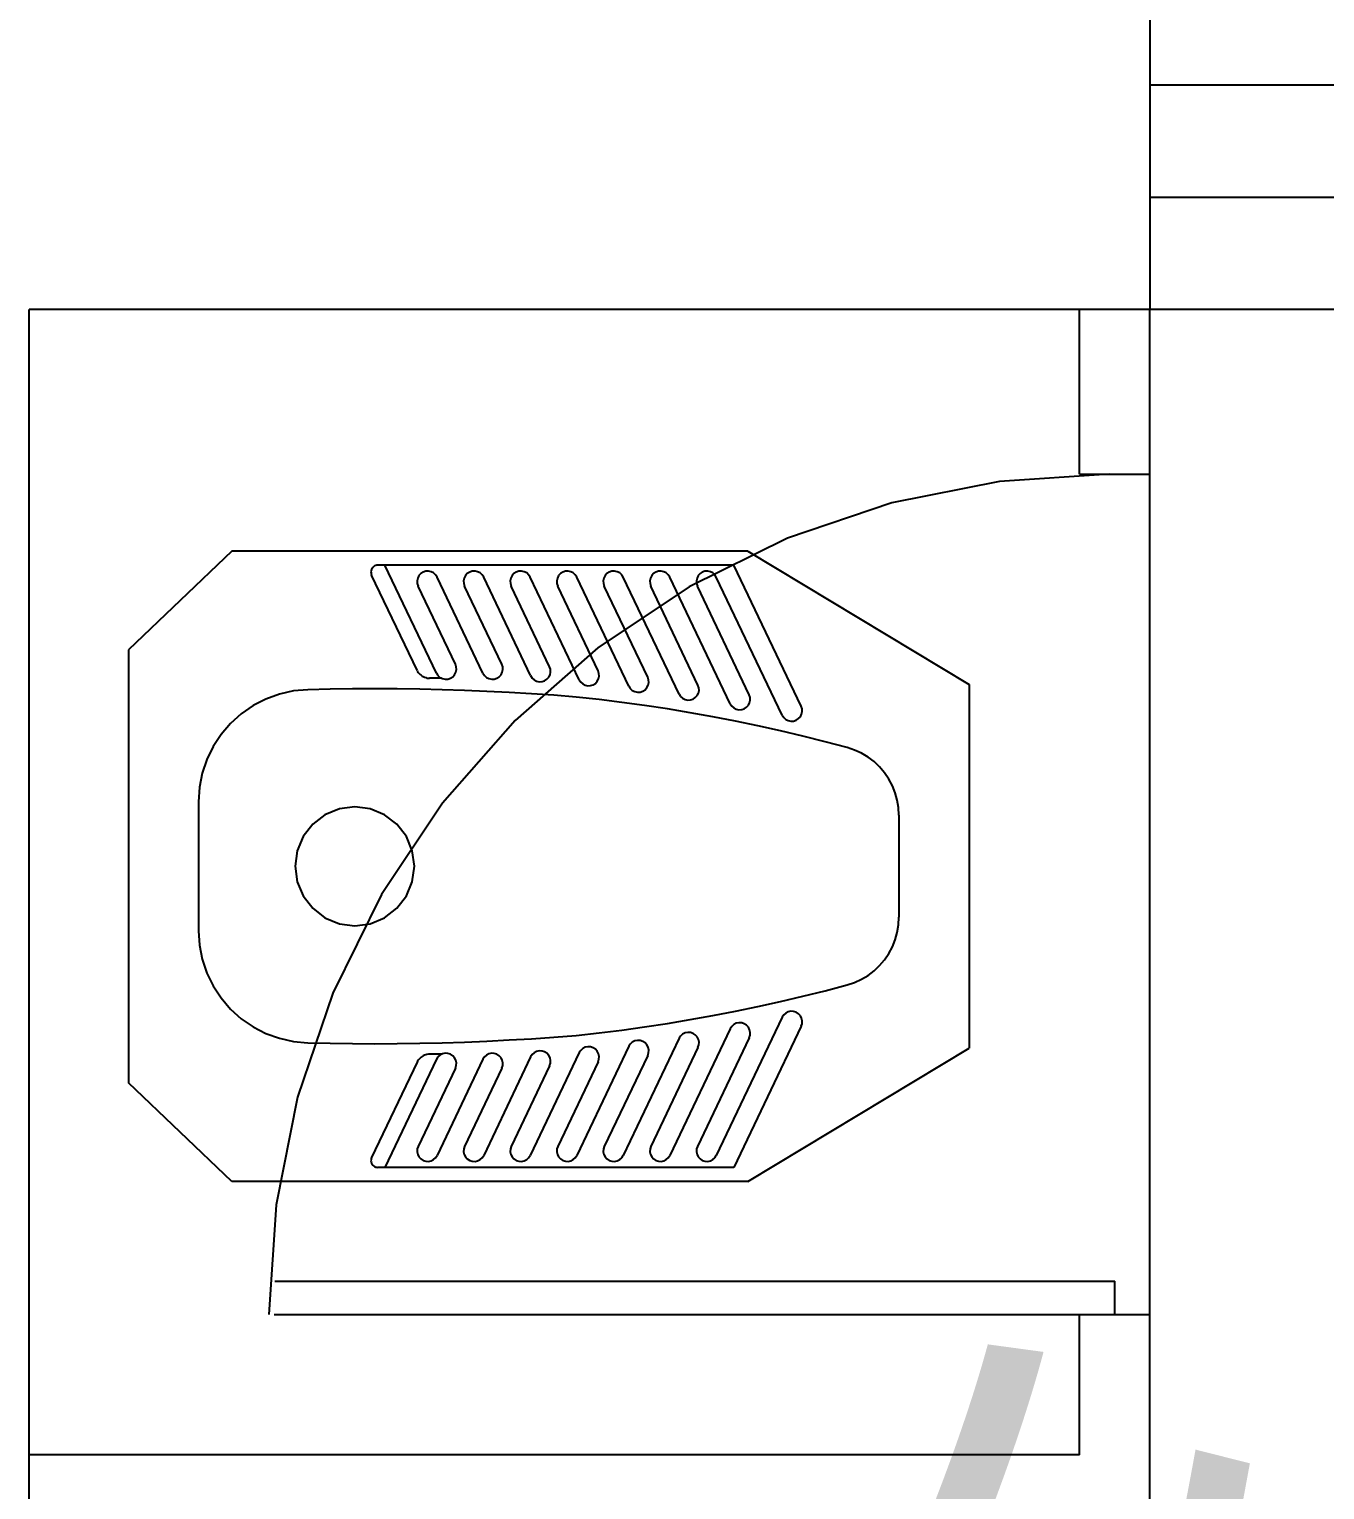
# Model space of a CAD drawing. Header units: centimetres. Extents: x 1966 to 8787, y 7398 to 12383.
# Drawn here: x 6744.5 to 6837, y 9446.5 to 9550.7 of the extents above; entities that cross this region are included whole.
import ezdxf

# ---------------------------------------------------------------- set-up
doc = ezdxf.new("R2010")
doc.units = ezdxf.units.CM
doc.styles.get("Standard").update_dxf_attribs({"font": 'arial.ttf', "height": 10})

msp = doc.modelspace()

# ---------------------------------------------------------------- linework, layer by layer
for p, q in [((6824.51, 9554.73), (6824.51, 9546.73)), ((6899.51, 9546.73), (6824.51, 9546.73)), ((6824.51, 9546.73), (6824.51, 9538.73)), ((6899.51, 9538.73), (6824.51, 9538.73)), ((6824.51, 9538.73), (6824.51, 9530.73)), ((6819.51, 9530.73), (6744.51, 9530.73)), ((6744.51, 9448.96), (6744.51, 9530.73)), ((6819.51, 9518.96), (6819.51, 9530.73)), ((6824.51, 9530.73), (6819.51, 9530.73)), ((6851.27, 9530.73), (6824.51, 9530.73)), ((6824.51, 9518.96), (6824.51, 9530.73)), ((6821.62, 9518.96), (6813.79, 9518.44)), ((6819.51, 9518.96), (6821.62, 9518.96)), ((6821.62, 9518.96), (6824.51, 9518.96)), ((6824.51, 9458.96), (6824.51, 9518.96)), ((6813.79, 9518.44), (6806.09, 9516.91)), ((6806.09, 9516.91), (6798.66, 9514.39)), ((6798.66, 9514.39), (6791.62, 9510.92)), ((6758.98, 9513.47), (6751.61, 9506.42)), ((6795.82, 9513.47), (6758.98, 9513.47)), ((6795.82, 9513.47), (6811.61, 9503.96)), ((6768.99, 9512.24), (6768.95, 9512.17)), ((6769.04, 9512.31), (6768.99, 9512.24)), ((6769.1, 9512.36), (6769.04, 9512.31)), ((6769.17, 9512.41), (6769.1, 9512.36)), ((6769.25, 9512.45), (6769.17, 9512.41)), ((6769.33, 9512.47), (6769.25, 9512.45)), ((6769.41, 9512.47), (6769.33, 9512.47)), ((6769.9, 9512.47), (6769.41, 9512.47)), ((6794.83, 9512.47), (6769.9, 9512.47)), ((6773.58, 9504.75), (6769.9, 9512.47)), ((6799.63, 9502.4), (6794.83, 9512.47)), ((6768.92, 9512.09), (6768.91, 9512)), ((6768.91, 9512), (6768.92, 9511.92)), ((6768.95, 9512.17), (6768.92, 9512.09)), ((6768.92, 9511.92), (6768.93, 9511.84)), ((6768.93, 9511.84), (6768.96, 9511.76)), ((6772.2, 9504.97), (6768.96, 9511.76)), ((6772.25, 9511.55), (6772.21, 9511.36)), ((6772.21, 9511.36), (6772.22, 9511.16)), ((6772.34, 9511.72), (6772.25, 9511.55)), ((6772.47, 9511.87), (6772.34, 9511.72)), ((6772.63, 9511.97), (6772.47, 9511.87)), ((6772.82, 9512.03), (6772.63, 9511.97)), ((6773.02, 9512.04), (6772.82, 9512.03)), ((6773.21, 9512), (6773.02, 9512.04)), ((6773.38, 9511.91), (6773.21, 9512)), ((6773.53, 9511.78), (6773.38, 9511.91)), ((6773.63, 9511.62), (6773.53, 9511.78)), ((6776.91, 9504.75), (6773.63, 9511.62)), ((6775.57, 9511.55), (6775.53, 9511.36)), ((6775.53, 9511.36), (6775.54, 9511.16)), ((6775.66, 9511.72), (6775.57, 9511.55)), ((6775.79, 9511.87), (6775.66, 9511.72)), ((6775.96, 9511.97), (6775.79, 9511.87)), ((6776.14, 9512.03), (6775.96, 9511.97)), ((6776.34, 9512.04), (6776.14, 9512.03)), ((6776.53, 9512), (6776.34, 9512.04)), ((6776.71, 9511.91), (6776.53, 9512)), ((6776.85, 9511.78), (6776.71, 9511.91)), ((6776.96, 9511.62), (6776.85, 9511.78)), ((6780.31, 9504.58), (6776.96, 9511.62)), ((6778.9, 9511.55), (6778.86, 9511.36)), ((6778.86, 9511.36), (6778.87, 9511.16)), ((6778.99, 9511.72), (6778.9, 9511.55)), ((6779.12, 9511.87), (6778.99, 9511.72)), ((6779.28, 9511.97), (6779.12, 9511.87)), ((6779.47, 9512.03), (6779.28, 9511.97)), ((6779.66, 9512.04), (6779.47, 9512.03)), ((6779.85, 9512), (6779.66, 9512.04)), ((6780.03, 9511.91), (6779.85, 9512)), ((6780.17, 9511.78), (6780.03, 9511.91)), ((6780.28, 9511.62), (6780.17, 9511.78)), ((6783.78, 9504.28), (6780.28, 9511.62)), ((6782.22, 9511.55), (6782.18, 9511.36)), ((6782.18, 9511.36), (6782.19, 9511.16)), ((6782.31, 9511.72), (6782.22, 9511.55)), ((6782.44, 9511.87), (6782.31, 9511.72)), ((6782.6, 9511.97), (6782.44, 9511.87)), ((6782.79, 9512.03), (6782.6, 9511.97)), ((6782.99, 9512.04), (6782.79, 9512.03)), ((6783.18, 9512), (6782.99, 9512.04)), ((6783.35, 9511.91), (6783.18, 9512)), ((6783.5, 9511.78), (6783.35, 9511.91)), ((6783.6, 9511.62), (6783.5, 9511.78)), ((6787.32, 9503.83), (6783.6, 9511.62)), ((6785.54, 9511.55), (6785.5, 9511.36)), ((6785.5, 9511.36), (6785.51, 9511.16)), ((6785.63, 9511.72), (6785.54, 9511.55)), ((6785.76, 9511.87), (6785.63, 9511.72)), ((6785.93, 9511.97), (6785.76, 9511.87)), ((6786.11, 9512.03), (6785.93, 9511.97)), ((6786.31, 9512.04), (6786.11, 9512.03)), ((6786.5, 9512), (6786.31, 9512.04)), ((6786.68, 9511.91), (6786.5, 9512)), ((6786.82, 9511.78), (6786.68, 9511.91)), ((6786.93, 9511.62), (6786.82, 9511.78)), ((6790.91, 9503.26), (6786.93, 9511.62)), ((6788.87, 9511.55), (6788.83, 9511.36)), ((6788.83, 9511.36), (6788.84, 9511.16)), ((6788.96, 9511.72), (6788.87, 9511.55)), ((6789.09, 9511.87), (6788.96, 9511.72)), ((6789.25, 9511.97), (6789.09, 9511.87)), ((6789.44, 9512.03), (6789.25, 9511.97)), ((6789.63, 9512.04), (6789.44, 9512.03)), ((6789.82, 9512), (6789.63, 9512.04)), ((6790, 9511.91), (6789.82, 9512)), ((6790.14, 9511.78), (6790, 9511.91)), ((6790.25, 9511.62), (6790.14, 9511.78)), ((6794.56, 9502.57), (6790.25, 9511.62)), ((6792.19, 9511.55), (6792.15, 9511.36)), ((6792.15, 9511.36), (6792.16, 9511.16)), ((6792.28, 9511.72), (6792.19, 9511.55)), ((6792.41, 9511.87), (6792.28, 9511.72)), ((6792.57, 9511.97), (6792.41, 9511.87)), ((6792.76, 9512.03), (6792.57, 9511.97)), ((6792.96, 9512.04), (6792.76, 9512.03)), ((6793.15, 9512), (6792.96, 9512.04)), ((6793.32, 9511.91), (6793.15, 9512)), ((6793.47, 9511.78), (6793.32, 9511.91)), ((6793.57, 9511.62), (6793.47, 9511.78)), ((6798.28, 9501.75), (6793.57, 9511.62)), ((6772.22, 9511.16), (6772.28, 9510.97)), ((6774.94, 9505.4), (6772.28, 9510.97)), ((6775.54, 9511.16), (6775.6, 9510.97)), ((6778.26, 9505.4), (6775.6, 9510.97)), ((6778.87, 9511.16), (6778.93, 9510.97)), ((6781.67, 9505.22), (6778.93, 9510.97)), ((6782.19, 9511.16), (6782.25, 9510.97)), ((6785.13, 9504.93), (6782.25, 9510.97)), ((6791.62, 9510.92), (6785.1, 9506.56)), ((6785.51, 9511.16), (6785.57, 9510.97)), ((6788.67, 9504.47), (6785.57, 9510.97)), ((6788.84, 9511.16), (6788.9, 9510.97)), ((6792.26, 9503.91), (6788.9, 9510.97)), ((6792.16, 9511.16), (6792.22, 9510.97)), ((6795.92, 9503.22), (6792.22, 9510.97)), ((6751.61, 9506.42), (6751.61, 9475.52)), ((6785.1, 9506.56), (6779.2, 9501.38)), ((6772.2, 9504.97), (6772.24, 9504.88)), ((6775, 9505.21), (6774.94, 9505.4)), ((6774.97, 9504.82), (6775.01, 9505.02)), ((6775.01, 9505.02), (6775, 9505.21)), ((6778.32, 9505.21), (6778.26, 9505.4)), ((6778.29, 9504.82), (6778.33, 9505.02)), ((6778.33, 9505.02), (6778.32, 9505.21)), ((6781.73, 9505.04), (6781.67, 9505.22)), ((6781.74, 9504.84), (6781.73, 9505.04)), ((6772.24, 9504.88), (6772.29, 9504.81)), ((6772.29, 9504.81), (6772.35, 9504.73)), ((6772.35, 9504.73), (6772.42, 9504.67)), ((6772.42, 9504.67), (6772.49, 9504.61)), ((6772.49, 9504.61), (6772.57, 9504.55)), ((6772.57, 9504.55), (6772.65, 9504.51)), ((6772.65, 9504.51), (6772.73, 9504.47)), ((6772.73, 9504.47), (6772.82, 9504.44)), ((6772.82, 9504.44), (6772.91, 9504.41)), ((6772.91, 9504.41), (6773.01, 9504.4)), ((6773.01, 9504.4), (6773.1, 9504.4)), ((6773.94, 9504.4), (6773.1, 9504.4)), ((6773.58, 9504.75), (6773.69, 9504.59)), ((6773.69, 9504.59), (6773.84, 9504.46)), ((6773.84, 9504.46), (6774.01, 9504.37)), ((6774.01, 9504.37), (6774.2, 9504.33)), ((6774.2, 9504.33), (6774.4, 9504.34)), ((6774.4, 9504.34), (6774.58, 9504.4)), ((6774.58, 9504.4), (6774.75, 9504.5)), ((6774.75, 9504.5), (6774.88, 9504.65)), ((6774.88, 9504.65), (6774.97, 9504.82)), ((6776.91, 9504.75), (6777.01, 9504.59)), ((6777.01, 9504.59), (6777.16, 9504.46)), ((6777.16, 9504.46), (6777.33, 9504.37)), ((6777.33, 9504.37), (6777.53, 9504.33)), ((6777.53, 9504.33), (6777.72, 9504.34)), ((6777.72, 9504.34), (6777.91, 9504.4)), ((6777.91, 9504.4), (6778.07, 9504.5)), ((6778.07, 9504.5), (6778.2, 9504.65)), ((6778.2, 9504.65), (6778.29, 9504.82)), ((6780.31, 9504.58), (6780.42, 9504.41)), ((6780.42, 9504.41), (6780.56, 9504.28)), ((6780.56, 9504.28), (6780.74, 9504.19)), ((6780.74, 9504.19), (6780.93, 9504.15)), ((6780.93, 9504.15), (6781.13, 9504.16)), ((6781.13, 9504.16), (6781.31, 9504.22)), ((6781.31, 9504.22), (6781.48, 9504.33)), ((6781.48, 9504.33), (6781.61, 9504.48)), ((6781.61, 9504.48), (6781.7, 9504.65)), ((6781.7, 9504.65), (6781.74, 9504.84)), ((6783.78, 9504.28), (6783.89, 9504.12)), ((6783.89, 9504.12), (6784.03, 9503.99)), ((6784.03, 9503.99), (6784.21, 9503.9)), ((6784.21, 9503.9), (6784.4, 9503.86)), ((6784.59, 9503.87), (6784.78, 9503.93)), ((6784.78, 9503.93), (6784.94, 9504.03)), ((6784.94, 9504.03), (6785.07, 9504.18)), ((6785.07, 9504.18), (6785.16, 9504.35)), ((6785.19, 9504.74), (6785.13, 9504.93)), ((6785.16, 9504.35), (6785.2, 9504.54)), ((6785.2, 9504.54), (6785.19, 9504.74)), ((6788.61, 9503.73), (6788.7, 9503.9)), ((6788.73, 9504.29), (6788.67, 9504.47)), ((6788.7, 9503.9), (6788.74, 9504.09)), ((6788.74, 9504.09), (6788.73, 9504.29)), ((6792.33, 9503.72), (6792.26, 9503.91)), ((6811.61, 9503.96), (6811.61, 9477.99)), ((6761.4, 9502.91), (6760.49, 9502.44)), ((6762.37, 9503.26), (6761.4, 9502.91)), ((6763.37, 9503.49), (6762.37, 9503.26)), ((6764.4, 9503.58), (6763.37, 9503.49)), ((6765.99, 9503.62), (6764.4, 9503.58)), ((6767.59, 9503.64), (6765.99, 9503.62)), ((6769.19, 9503.64), (6767.59, 9503.64)), ((6770.79, 9503.64), (6769.19, 9503.64)), ((6772.39, 9503.61), (6770.79, 9503.64)), ((6773.99, 9503.58), (6772.39, 9503.61)), ((6775.59, 9503.53), (6773.99, 9503.58)), ((6777.18, 9503.46), (6775.59, 9503.53)), ((6778.78, 9503.38), (6777.18, 9503.46)), ((6780.37, 9503.28), (6778.78, 9503.38)), ((6781.97, 9503.18), (6780.37, 9503.28)), ((6783.56, 9503.05), (6781.97, 9503.18)), ((6785.2, 9502.87), (6783.56, 9503.05)), ((6784.4, 9503.86), (6784.59, 9503.87)), ((6786.83, 9502.67), (6785.2, 9502.87)), ((6787.32, 9503.83), (6787.42, 9503.66)), ((6787.42, 9503.66), (6787.57, 9503.53)), ((6787.57, 9503.53), (6787.74, 9503.44)), ((6787.74, 9503.44), (6787.94, 9503.4)), ((6787.94, 9503.4), (6788.13, 9503.41)), ((6788.13, 9503.41), (6788.32, 9503.47)), ((6788.32, 9503.47), (6788.48, 9503.58)), ((6788.48, 9503.58), (6788.61, 9503.73)), ((6790.91, 9503.26), (6791.02, 9503.1)), ((6791.02, 9503.1), (6791.16, 9502.97)), ((6791.16, 9502.97), (6791.34, 9502.88)), ((6791.34, 9502.88), (6791.53, 9502.84)), ((6791.72, 9502.85), (6791.91, 9502.91)), ((6791.91, 9502.91), (6792.07, 9503.01)), ((6792.07, 9503.01), (6792.21, 9503.16)), ((6792.21, 9503.16), (6792.29, 9503.33)), ((6792.29, 9503.33), (6792.34, 9503.53)), ((6792.34, 9503.53), (6792.33, 9503.72)), ((6795.98, 9503.03), (6795.92, 9503.22)), ((6795.99, 9502.84), (6795.98, 9503.03)), ((6759.64, 9501.85), (6758.88, 9501.16)), ((6760.49, 9502.44), (6759.64, 9501.85)), ((6788.45, 9502.44), (6786.83, 9502.67)), ((6790.08, 9502.2), (6788.45, 9502.44)), ((6791.7, 9501.93), (6790.08, 9502.2)), ((6791.53, 9502.84), (6791.72, 9502.85)), ((6793.32, 9501.64), (6791.7, 9501.93)), ((6794.56, 9502.57), (6794.67, 9502.41)), ((6794.67, 9502.41), (6794.81, 9502.28)), ((6794.81, 9502.28), (6794.99, 9502.19)), ((6794.99, 9502.19), (6795.18, 9502.15)), ((6795.18, 9502.15), (6795.38, 9502.16)), ((6795.38, 9502.16), (6795.56, 9502.22)), ((6795.56, 9502.22), (6795.73, 9502.32)), ((6795.73, 9502.32), (6795.86, 9502.47)), ((6795.86, 9502.47), (6795.95, 9502.64)), ((6795.95, 9502.64), (6795.99, 9502.84)), ((6799.57, 9501.65), (6799.66, 9501.83)), ((6799.69, 9502.21), (6799.63, 9502.4)), ((6799.66, 9501.83), (6799.7, 9502.02)), ((6799.7, 9502.02), (6799.69, 9502.21)), ((6758.88, 9501.16), (6758.21, 9500.38)), ((6779.2, 9501.38), (6774.02, 9495.48)), ((6794.93, 9501.33), (6793.32, 9501.64)), ((6796.54, 9500.99), (6794.93, 9501.33)), ((6798.14, 9500.64), (6796.54, 9500.99)), ((6798.28, 9501.75), (6798.38, 9501.59)), ((6798.38, 9501.59), (6798.53, 9501.46)), ((6798.53, 9501.46), (6798.7, 9501.37)), ((6798.7, 9501.37), (6798.89, 9501.33)), ((6798.89, 9501.33), (6799.09, 9501.34)), ((6799.09, 9501.34), (6799.28, 9501.4)), ((6799.28, 9501.4), (6799.44, 9501.51)), ((6799.44, 9501.51), (6799.57, 9501.65)), ((6758.21, 9500.38), (6757.65, 9499.52)), ((6799.74, 9500.26), (6798.14, 9500.64)), ((6801.34, 9499.86), (6799.74, 9500.26)), ((6802.92, 9499.44), (6801.34, 9499.86)), ((6757.65, 9499.52), (6757.2, 9498.59)), ((6803.44, 9499.27), (6802.92, 9499.44)), ((6803.93, 9499.04), (6803.44, 9499.27)), ((6804.4, 9498.76), (6803.93, 9499.04)), ((6804.84, 9498.44), (6804.4, 9498.76)), ((6757.2, 9498.59), (6756.87, 9497.62)), ((6805.23, 9498.06), (6804.84, 9498.44)), ((6805.58, 9497.65), (6805.23, 9498.06)), ((6805.89, 9497.2), (6805.58, 9497.65)), ((6756.68, 9496.61), (6756.61, 9495.58)), ((6756.87, 9497.62), (6756.68, 9496.61)), ((6806.15, 9496.72), (6805.89, 9497.2)), ((6806.35, 9496.22), (6806.15, 9496.72)), ((6756.61, 9495.58), (6756.61, 9486.36)), ((6806.49, 9495.69), (6806.35, 9496.22)), ((6806.58, 9495.16), (6806.49, 9495.69)), ((6765.63, 9494.65), (6764.75, 9493.98)), ((6766.66, 9495.08), (6765.63, 9494.65)), ((6767.76, 9495.22), (6766.66, 9495.08)), ((6768.86, 9495.08), (6767.76, 9495.22)), ((6769.88, 9494.65), (6768.86, 9495.08)), ((6774.02, 9495.48), (6769.66, 9488.96)), ((6770.76, 9493.98), (6769.88, 9494.65)), ((6806.61, 9494.61), (6806.58, 9495.16)), ((6806.61, 9494.61), (6806.61, 9487.33)), ((6764.75, 9493.98), (6764.08, 9493.1)), ((6771.44, 9493.1), (6770.76, 9493.98)), ((6764.08, 9493.1), (6763.65, 9492.07)), ((6771.86, 9492.07), (6771.44, 9493.1)), ((6763.65, 9492.07), (6763.51, 9490.97)), ((6772.01, 9490.97), (6771.86, 9492.07)), ((6763.51, 9490.97), (6763.65, 9489.87)), ((6771.86, 9489.87), (6772.01, 9490.97)), ((6763.65, 9489.87), (6764.08, 9488.85)), ((6771.44, 9488.85), (6771.86, 9489.87)), ((6764.08, 9488.85), (6764.75, 9487.97)), ((6769.66, 9488.96), (6766.19, 9481.92)), ((6770.76, 9487.97), (6771.44, 9488.85)), ((6764.75, 9487.97), (6765.63, 9487.29)), ((6765.63, 9487.29), (6766.66, 9486.87)), ((6768.86, 9486.87), (6769.88, 9487.29)), ((6769.88, 9487.29), (6770.76, 9487.97)), ((6806.58, 9486.79), (6806.61, 9487.33)), ((6756.61, 9486.36), (6756.68, 9485.34)), ((6766.66, 9486.87), (6767.76, 9486.72)), ((6767.76, 9486.72), (6768.86, 9486.87)), ((6806.35, 9485.73), (6806.49, 9486.25)), ((6806.49, 9486.25), (6806.58, 9486.79)), ((6756.68, 9485.34), (6756.87, 9484.33)), ((6805.89, 9484.75), (6806.15, 9485.23)), ((6806.15, 9485.23), (6806.35, 9485.73)), ((6756.87, 9484.33), (6757.2, 9483.35)), ((6805.23, 9483.88), (6805.58, 9484.3)), ((6805.58, 9484.3), (6805.89, 9484.75)), ((6757.2, 9483.35), (6757.65, 9482.43)), ((6803.93, 9482.91), (6804.4, 9483.18)), ((6804.4, 9483.18), (6804.84, 9483.51)), ((6804.84, 9483.51), (6805.23, 9483.88)), ((6757.65, 9482.43), (6758.21, 9481.57)), ((6799.74, 9481.69), (6801.34, 9482.09)), ((6801.34, 9482.09), (6802.92, 9482.51)), ((6802.92, 9482.51), (6803.44, 9482.68)), ((6803.44, 9482.68), (6803.93, 9482.91)), ((6758.21, 9481.57), (6758.88, 9480.78)), ((6766.19, 9481.92), (6763.67, 9474.48)), ((6794.93, 9480.62), (6796.54, 9480.96)), ((6796.54, 9480.96), (6798.14, 9481.31)), ((6798.14, 9481.31), (6799.74, 9481.69)), ((6758.88, 9480.78), (6759.64, 9480.09)), ((6759.64, 9480.09), (6760.49, 9479.51)), ((6790.08, 9479.75), (6791.7, 9480.02)), ((6791.7, 9480.02), (6793.32, 9480.31)), ((6793.32, 9480.31), (6794.93, 9480.62)), ((6798.28, 9480.19), (6793.57, 9470.33)), ((6798.38, 9480.36), (6798.28, 9480.19)), ((6798.53, 9480.49), (6798.38, 9480.36)), ((6798.7, 9480.58), (6798.53, 9480.49)), ((6798.89, 9480.62), (6798.7, 9480.58)), ((6799.09, 9480.61), (6798.89, 9480.62)), ((6799.28, 9480.55), (6799.09, 9480.61)), ((6799.44, 9480.44), (6799.28, 9480.55)), ((6799.57, 9480.3), (6799.44, 9480.44)), ((6799.66, 9480.12), (6799.57, 9480.3)), ((6799.7, 9479.93), (6799.66, 9480.12)), ((6799.69, 9479.73), (6799.7, 9479.93)), ((6760.49, 9479.51), (6761.4, 9479.04)), ((6761.4, 9479.04), (6762.37, 9478.69)), ((6781.97, 9478.77), (6783.56, 9478.9)), ((6783.56, 9478.9), (6785.2, 9479.08)), ((6785.2, 9479.08), (6786.83, 9479.28)), ((6786.83, 9479.28), (6788.45, 9479.5)), ((6788.45, 9479.5), (6790.08, 9479.75)), ((6794.56, 9479.37), (6790.25, 9470.33)), ((6791.16, 9478.98), (6791.02, 9478.85)), ((6791.34, 9479.07), (6791.16, 9478.98)), ((6791.53, 9479.11), (6791.34, 9479.07)), ((6791.72, 9479.1), (6791.53, 9479.11)), ((6791.91, 9479.04), (6791.72, 9479.1)), ((6792.07, 9478.93), (6791.91, 9479.04)), ((6792.21, 9478.79), (6792.07, 9478.93)), ((6794.67, 9479.54), (6794.56, 9479.37)), ((6794.81, 9479.67), (6794.67, 9479.54)), ((6794.99, 9479.76), (6794.81, 9479.67)), ((6799.63, 9479.55), (6794.83, 9469.47)), ((6795.18, 9479.8), (6794.99, 9479.76)), ((6795.38, 9479.79), (6795.18, 9479.8)), ((6795.56, 9479.73), (6795.38, 9479.79)), ((6795.73, 9479.62), (6795.56, 9479.73)), ((6795.86, 9479.48), (6795.73, 9479.62)), ((6795.95, 9479.3), (6795.86, 9479.48)), ((6795.92, 9478.73), (6795.98, 9478.92)), ((6795.99, 9479.11), (6795.95, 9479.3)), ((6795.98, 9478.92), (6795.99, 9479.11)), ((6799.63, 9479.55), (6799.69, 9479.73)), ((6762.37, 9478.69), (6763.37, 9478.46)), ((6763.37, 9478.46), (6764.4, 9478.37)), ((6764.4, 9478.37), (6765.99, 9478.33)), ((6765.99, 9478.33), (6767.59, 9478.31)), ((6767.59, 9478.31), (6769.19, 9478.3)), ((6769.19, 9478.3), (6770.79, 9478.31)), ((6770.79, 9478.31), (6772.39, 9478.33)), ((6772.39, 9478.33), (6773.99, 9478.37)), ((6773.99, 9478.37), (6775.59, 9478.42)), ((6775.59, 9478.42), (6777.18, 9478.49)), ((6777.18, 9478.49), (6778.78, 9478.57)), ((6778.78, 9478.57), (6780.37, 9478.66)), ((6780.37, 9478.66), (6781.97, 9478.77)), ((6787.32, 9478.12), (6783.6, 9470.33)), ((6783.89, 9477.83), (6783.78, 9477.67)), ((6784.03, 9477.96), (6783.89, 9477.83)), ((6784.21, 9478.05), (6784.03, 9477.96)), ((6784.4, 9478.09), (6784.21, 9478.05)), ((6784.59, 9478.08), (6784.4, 9478.09)), ((6784.78, 9478.02), (6784.59, 9478.08)), ((6784.94, 9477.91), (6784.78, 9478.02)), ((6785.07, 9477.77), (6784.94, 9477.91)), ((6790.91, 9478.69), (6786.93, 9470.33)), ((6787.42, 9478.28), (6787.32, 9478.12)), ((6787.57, 9478.41), (6787.42, 9478.28)), ((6787.74, 9478.5), (6787.57, 9478.41)), ((6787.94, 9478.54), (6787.74, 9478.5)), ((6788.13, 9478.53), (6787.94, 9478.54)), ((6788.32, 9478.47), (6788.13, 9478.53)), ((6788.48, 9478.37), (6788.32, 9478.47)), ((6788.61, 9478.22), (6788.48, 9478.37)), ((6788.7, 9478.05), (6788.61, 9478.22)), ((6788.74, 9477.85), (6788.7, 9478.05)), ((6788.73, 9477.66), (6788.74, 9477.85)), ((6792.26, 9478.04), (6788.9, 9470.97)), ((6791.02, 9478.85), (6790.91, 9478.69)), ((6792.29, 9478.61), (6792.21, 9478.79)), ((6795.92, 9478.73), (6792.22, 9470.97)), ((6792.26, 9478.04), (6792.33, 9478.23)), ((6792.34, 9478.42), (6792.29, 9478.61)), ((6792.33, 9478.23), (6792.34, 9478.42)), ((6795.82, 9468.47), (6811.61, 9477.99)), ((6772.2, 9476.98), (6768.96, 9470.19)), ((6773.58, 9477.2), (6769.9, 9469.47)), ((6772.24, 9477.06), (6772.2, 9476.98)), ((6772.29, 9477.14), (6772.24, 9477.06)), ((6772.35, 9477.21), (6772.29, 9477.14)), ((6772.42, 9477.28), (6772.35, 9477.21)), ((6772.49, 9477.34), (6772.42, 9477.28)), ((6772.57, 9477.4), (6772.49, 9477.34)), ((6772.65, 9477.44), (6772.57, 9477.4)), ((6772.73, 9477.48), (6772.65, 9477.44)), ((6772.82, 9477.51), (6772.73, 9477.48)), ((6772.91, 9477.53), (6772.82, 9477.51)), ((6773.01, 9477.55), (6772.91, 9477.53)), ((6773.1, 9477.55), (6773.01, 9477.55)), ((6773.94, 9477.55), (6773.1, 9477.55)), ((6773.69, 9477.36), (6773.58, 9477.2)), ((6776.91, 9477.2), (6773.63, 9470.33)), ((6773.84, 9477.49), (6773.69, 9477.36)), ((6774.01, 9477.58), (6773.84, 9477.49)), ((6774.2, 9477.62), (6774.01, 9477.58)), ((6774.4, 9477.61), (6774.2, 9477.62)), ((6774.58, 9477.55), (6774.4, 9477.61)), ((6774.75, 9477.44), (6774.58, 9477.55)), ((6774.88, 9477.3), (6774.75, 9477.44)), ((6774.97, 9477.12), (6774.88, 9477.3)), ((6775.01, 9476.93), (6774.97, 9477.12)), ((6775, 9476.74), (6775.01, 9476.93)), ((6777.01, 9477.36), (6776.91, 9477.2)), ((6780.31, 9477.37), (6776.96, 9470.33)), ((6777.16, 9477.49), (6777.01, 9477.36)), ((6777.33, 9477.58), (6777.16, 9477.49)), ((6777.53, 9477.62), (6777.33, 9477.58)), ((6777.72, 9477.61), (6777.53, 9477.62)), ((6777.91, 9477.55), (6777.72, 9477.61)), ((6778.07, 9477.44), (6777.91, 9477.55)), ((6778.2, 9477.3), (6778.07, 9477.44)), ((6778.29, 9477.12), (6778.2, 9477.3)), ((6778.33, 9476.93), (6778.29, 9477.12)), ((6778.32, 9476.74), (6778.33, 9476.93)), ((6783.78, 9477.67), (6780.28, 9470.33)), ((6780.42, 9477.53), (6780.31, 9477.37)), ((6780.56, 9477.66), (6780.42, 9477.53)), ((6780.74, 9477.75), (6780.56, 9477.66)), ((6780.93, 9477.79), (6780.74, 9477.75)), ((6781.13, 9477.78), (6780.93, 9477.79)), ((6781.31, 9477.72), (6781.13, 9477.78)), ((6781.48, 9477.62), (6781.31, 9477.72)), ((6781.61, 9477.47), (6781.48, 9477.62)), ((6781.7, 9477.3), (6781.61, 9477.47)), ((6781.67, 9476.72), (6781.73, 9476.91)), ((6781.74, 9477.1), (6781.7, 9477.3)), ((6781.73, 9476.91), (6781.74, 9477.1)), ((6785.13, 9477.02), (6782.25, 9470.97)), ((6785.16, 9477.59), (6785.07, 9477.77)), ((6785.13, 9477.02), (6785.19, 9477.21)), ((6785.2, 9477.4), (6785.16, 9477.59)), ((6785.19, 9477.21), (6785.2, 9477.4)), ((6788.67, 9477.47), (6785.57, 9470.97)), ((6788.67, 9477.47), (6788.73, 9477.66)), ((6774.94, 9476.55), (6772.28, 9470.97)), ((6774.94, 9476.55), (6775, 9476.74)), ((6778.26, 9476.55), (6775.6, 9470.97)), ((6778.26, 9476.55), (6778.32, 9476.74)), ((6781.67, 9476.72), (6778.93, 9470.97)), ((6758.98, 9468.47), (6751.61, 9475.52)), ((6763.67, 9474.48), (6762.14, 9466.79)), ((6772.22, 9470.79), (6772.21, 9470.59)), ((6772.21, 9470.59), (6772.25, 9470.4)), ((6772.28, 9470.97), (6772.22, 9470.79)), ((6775.54, 9470.79), (6775.53, 9470.59)), ((6775.53, 9470.59), (6775.57, 9470.4)), ((6775.6, 9470.97), (6775.54, 9470.79)), ((6778.87, 9470.79), (6778.86, 9470.59)), ((6778.86, 9470.59), (6778.9, 9470.4)), ((6778.93, 9470.97), (6778.87, 9470.79)), ((6782.19, 9470.79), (6782.18, 9470.59)), ((6782.18, 9470.59), (6782.22, 9470.4)), ((6782.25, 9470.97), (6782.19, 9470.79)), ((6785.51, 9470.79), (6785.5, 9470.59)), ((6785.5, 9470.59), (6785.54, 9470.4)), ((6785.57, 9470.97), (6785.51, 9470.79)), ((6788.84, 9470.79), (6788.83, 9470.59)), ((6788.83, 9470.59), (6788.87, 9470.4)), ((6788.9, 9470.97), (6788.84, 9470.79)), ((6792.16, 9470.79), (6792.15, 9470.59)), ((6792.15, 9470.59), (6792.19, 9470.4)), ((6792.22, 9470.97), (6792.16, 9470.79)), ((6768.92, 9470.03), (6768.91, 9469.94)), ((6768.91, 9469.94), (6768.92, 9469.86)), ((6768.93, 9470.11), (6768.92, 9470.03)), ((6768.92, 9469.86), (6768.95, 9469.78)), ((6768.96, 9470.19), (6768.93, 9470.11)), ((6768.95, 9469.78), (6768.99, 9469.71)), ((6768.99, 9469.71), (6769.04, 9469.64)), ((6769.04, 9469.64), (6769.1, 9469.58)), ((6769.1, 9469.58), (6769.17, 9469.54)), ((6769.17, 9469.54), (6769.25, 9469.5)), ((6769.25, 9469.5), (6769.33, 9469.48)), ((6772.25, 9470.4), (6772.34, 9470.23)), ((6772.34, 9470.23), (6772.47, 9470.08)), ((6772.47, 9470.08), (6772.63, 9469.97)), ((6772.63, 9469.97), (6772.82, 9469.91)), ((6772.82, 9469.91), (6773.02, 9469.9)), ((6773.02, 9469.9), (6773.21, 9469.94)), ((6773.21, 9469.94), (6773.38, 9470.03)), ((6773.38, 9470.03), (6773.53, 9470.16)), ((6773.53, 9470.16), (6773.63, 9470.33)), ((6775.57, 9470.4), (6775.66, 9470.23)), ((6775.66, 9470.23), (6775.79, 9470.08)), ((6775.79, 9470.08), (6775.96, 9469.97)), ((6775.96, 9469.97), (6776.14, 9469.91)), ((6776.14, 9469.91), (6776.34, 9469.9)), ((6776.34, 9469.9), (6776.53, 9469.94)), ((6776.53, 9469.94), (6776.71, 9470.03)), ((6776.71, 9470.03), (6776.85, 9470.16)), ((6776.85, 9470.16), (6776.96, 9470.33)), ((6778.9, 9470.4), (6778.99, 9470.23)), ((6778.99, 9470.23), (6779.12, 9470.08)), ((6779.12, 9470.08), (6779.28, 9469.97)), ((6779.28, 9469.97), (6779.47, 9469.91)), ((6779.47, 9469.91), (6779.66, 9469.9)), ((6779.66, 9469.9), (6779.85, 9469.94)), ((6779.85, 9469.94), (6780.03, 9470.03)), ((6780.03, 9470.03), (6780.17, 9470.16)), ((6780.17, 9470.16), (6780.28, 9470.33)), ((6782.22, 9470.4), (6782.31, 9470.23)), ((6782.31, 9470.23), (6782.44, 9470.08)), ((6782.44, 9470.08), (6782.6, 9469.97)), ((6782.6, 9469.97), (6782.79, 9469.91)), ((6782.79, 9469.91), (6782.99, 9469.9)), ((6782.99, 9469.9), (6783.18, 9469.94)), ((6783.18, 9469.94), (6783.35, 9470.03)), ((6783.35, 9470.03), (6783.5, 9470.16)), ((6783.5, 9470.16), (6783.6, 9470.33)), ((6785.54, 9470.4), (6785.63, 9470.23)), ((6785.63, 9470.23), (6785.76, 9470.08)), ((6785.76, 9470.08), (6785.93, 9469.97)), ((6785.93, 9469.97), (6786.11, 9469.91)), ((6786.11, 9469.91), (6786.31, 9469.9)), ((6786.31, 9469.9), (6786.5, 9469.94)), ((6786.5, 9469.94), (6786.68, 9470.03)), ((6786.68, 9470.03), (6786.82, 9470.16)), ((6786.82, 9470.16), (6786.93, 9470.33)), ((6788.87, 9470.4), (6788.96, 9470.23)), ((6788.96, 9470.23), (6789.09, 9470.08)), ((6789.09, 9470.08), (6789.25, 9469.97)), ((6789.25, 9469.97), (6789.44, 9469.91)), ((6789.44, 9469.91), (6789.63, 9469.9)), ((6789.63, 9469.9), (6789.82, 9469.94)), ((6789.82, 9469.94), (6790, 9470.03)), ((6790, 9470.03), (6790.14, 9470.16)), ((6790.14, 9470.16), (6790.25, 9470.33)), ((6792.19, 9470.4), (6792.28, 9470.23)), ((6792.28, 9470.23), (6792.41, 9470.08)), ((6792.41, 9470.08), (6792.57, 9469.97)), ((6792.57, 9469.97), (6792.76, 9469.91)), ((6792.76, 9469.91), (6792.96, 9469.9)), ((6792.96, 9469.9), (6793.15, 9469.94)), ((6793.15, 9469.94), (6793.32, 9470.03)), ((6793.32, 9470.03), (6793.47, 9470.16)), ((6793.47, 9470.16), (6793.57, 9470.33)), ((6795.82, 9468.47), (6758.98, 9468.47)), ((6769.33, 9469.48), (6769.41, 9469.47)), ((6769.9, 9469.47), (6769.41, 9469.47)), ((6794.83, 9469.47), (6769.9, 9469.47)), ((6762.14, 9466.79), (6761.62, 9458.96)), ((6762.06, 9461.36), (6822.01, 9461.36)), ((6822.01, 9458.96), (6822.01, 9461.36)), ((6762.01, 9458.96), (6819.51, 9458.96)), ((6819.51, 9448.96), (6819.51, 9458.96)), ((6819.51, 9458.96), (6822.01, 9458.96)), ((6822.01, 9458.96), (6824.51, 9458.96)), ((6824.51, 9432.46), (6824.51, 9458.96)), ((6819.51, 9448.96), (6744.51, 9448.96)), ((6744.51, 9443.96), (6744.51, 9448.96))]:
    msp.add_line(p, q)

# ---------------------------------------------------------------- texts
msp.add_text('女廁', height=36).set_placement((6792.38, 9415.1))

doc.saveas('drawing.dxf')
